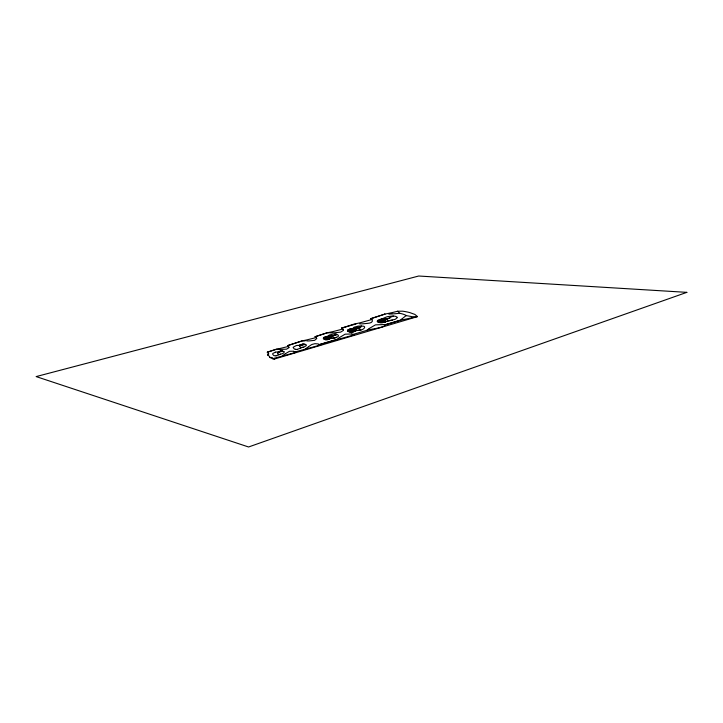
<?xml version="1.0" encoding="UTF-8"?>
<svg xmlns="http://www.w3.org/2000/svg" width="723" height="723" viewBox="0 0 723 723"><rect width="100%" height="100%" fill="white"/><g stroke="black" fill="none" stroke-linecap="round" stroke-linejoin="round"><path stroke-width="1.08" d="M343.371 330.031L343.344 330.284A21.518 4.365 -8 0 1 343.28 330.483L340.641 332.128L334.695 332.77A29.815 5.938 -7.6 0 1 333.258 332.797L331.215 332.824M316.692 338.572L314.632 340.352L309.019 340.94A30.312 6.173 -7.9 0 1 308.143 340.94L306.751 340.94M382.603 322.548C374.342 322.178 384.609 317.406 387.673 316.62C390.791 316.249 395.092 315.138 397.424 317.397A15.644 3.082 -7.2 0 1 397.397 317.578L395.327 319.268A13.972 2.756 -7.2 0 1 395.129 319.358L388.531 320.732M350.176 328.929A3.479 0.705 -7.6 0 1 352.652 328.576L354.116 327.176L357.912 326.236M299.756 346.407L300.795 348.016L302.196 347.248M323.253 338.337L323.678 337.433L325.63 336.665A2.937 0.606 -7.9 0 1 327.935 336.358L329.137 335.12L332.2 334.279A3.823 0.786 -7.8 0 1 332.842 334.198C336.34 332.978 341.166 335.987 336.692 337.234M381.509 320.922L381.527 320.813A11.939 2.377 -7.1 0 1 382.033 320.135L384.799 318.997A3.986 0.786 -7.2 0 1 386.796 318.626A3.669 0.723 -7.2 0 1 387.627 318.545M386.172 318.816L383.244 320.072A11.984 2.386 -7.1 0 0 382.801 320.641L382.783 320.759A11.92 2.368 -7.1 0 1 383.307 319.973L386.073 318.834A4.004 0.795 -7.2 0 1 388.061 318.463A3.66 0.723 -7.2 0 1 388.902 318.382M380.253 320.976L380.235 321.084A13.475 2.675 -7.1 0 0 380.569 321.69L382.078 322.205M378.96 321.139L378.942 321.247A13.484 2.684 -7.1 0 0 379.223 321.871L379.846 322.178M288.974 347.555L288.676 346.525A28.586 6.037 -8.8 0 0 287.492 345.666L302.313 340.831A44.817 8.902 -8.3 0 0 306.335 340.018L314.785 337.93A8.342 1.708 -8.1 0 0 316.114 337.433M293.24 347.203L296.276 345.567A2.702 0.569 -8.3 0 1 296.611 345.513A3.922 0.831 -8.3 0 1 299.268 345.413M351.658 330.23L354.171 328.531L359.702 327.727M334.641 335.4L335.083 334.749A13.52 2.802 -7.6 0 1 335.183 334.659L335.499 334.406A7.998 1.654 -7.7 0 1 336.041 334.143M329.209 336.258L329.236 336.249A3.1 0.642 -7.9 0 0 328.893 336.322L326.407 337.478A11.451 2.386 -7.8 0 0 326.1 337.894L326.064 338.002A14.144 2.946 -7.8 0 0 326.281 338.671L327.257 339.132M331.071 336.023A2.675 0.551 -7.9 0 0 330.556 336.059L330.519 336.059A3.154 0.651 -7.9 0 0 330.122 336.15L327.636 337.298A11.46 2.386 -7.8 0 0 327.329 337.722L327.293 337.822A14.062 2.928 -7.7 0 0 327.519 338.5L328.441 338.97A6.046 1.265 -7.8 0 0 329.354 339.114M324.826 338.174L324.862 338.075A11.469 2.395 -7.8 0 1 325.178 337.641L327.754 336.475A2.648 0.551 -7.9 0 1 328.694 336.303L329.173 336.177M326.172 337.876L326.136 337.984A14.153 2.955 -7.8 0 0 326.344 338.653L327.094 339.087A4.962 1.039 -7.9 0 0 328.739 339.331M328.594 337.632L328.685 337.424A11.261 2.35 -7.8 0 1 328.938 337.108L331.432 335.96A2.955 0.615 -7.8 0 1 331.694 335.906L331.812 335.879A2.72 0.56 -7.9 0 1 332.3 335.852L333.005 335.644M288.929 347.727L286.507 349.173L280.687 349.408M272.661 358.59L269.661 357.451A39.024 8.477 -9.2 0 0 267.7 355.074L268.206 352.851A26.859 5.748 -9 0 0 267.266 352.218L276.403 349.218A45.558 9.218 -8.6 0 0 279.277 348.649L287.871 346.57A7.14 1.5 -8.5 0 0 288.17 346.471L288.513 346.344M389.652 318.274L389.851 317.858A13.864 2.729 -7 0 1 390.682 317.171L393.339 316.087M272.698 353.547L275.391 352.182M277.903 353.014L279.44 351.74A6.751 1.455 -8.5 0 1 279.702 351.577L282.151 350.998L284.139 351.595M359.756 330.059L358.563 330.185M359.683 330.131L359.629 330.176A10.131 2.07 -7.6 0 1 359.476 330.312L356.448 330.538L357.054 330.438M282.738 351.405L281.744 351.505M301.699 345.079L301.997 344.853A5.115 1.085 -8.2 0 1 303.389 344.184A5.106 1.085 -8.2 0 0 302.042 344.844M325.169 337.65L327.664 336.493A2.612 0.542 -7.9 0 1 328.694 336.303L328.793 336.285A2.512 0.524 -7.9 0 1 329.833 336.195L329.905 336.186M330.619 338.518L330.031 338.201A13.276 2.765 -7.7 0 1 329.778 337.361A11.505 2.395 -7.7 0 1 330.077 336.954L332.562 335.806A3.154 0.66 -7.8 0 1 332.914 335.725L333.041 335.707A2.747 0.569 -7.8 0 1 333.529 335.68M326.489 337.451L328.983 336.303M327.718 337.279L330.492 336.068M330.158 336.936L332.408 335.852M280.678 351.541L280.614 351.559A4.853 1.039 -8.5 0 1 281.753 350.998A3.995 0.859 -8.5 0 0 280.967 351.351M402.295 318.635L405.115 316.376A33.457 6.652 -6.6 0 1 406.344 315.617L414.46 317.099L417.388 316.638M402.214 318.707L400.515 320.117L384.916 324.817A11.378 2.323 -7.3 0 0 383.958 324.537L375.436 324.871L369.191 328.513M306.172 344.735L304.148 344.175A5.82 1.229 -8.2 0 0 303.145 344.69L301.925 344.871M334.74 335.391L336.068 335.3A2.549 0.524 -7.8 0 0 333.791 335.635L331.486 336.665A12.445 2.594 -7.7 0 0 331.622 338.183L331.044 338.337A2.946 0.615 -7.8 0 0 333.204 338.328A2.359 0.497 -7.8 0 0 333.61 338.237M368.974 328.685L366.977 330.23M304.817 344.229A6.878 1.455 -8.1 0 0 304.32 344.519L303.036 344.835M349.525 329.932L352.137 328.793A3.154 0.642 -7.6 0 1 353.538 328.531A3 0.606 -7.6 0 1 354.586 328.432A3.172 0.642 -7.5 0 1 356.05 328.188A3.019 0.615 -7.5 0 1 357.108 328.088A3.217 0.651 -7.5 0 1 358.554 327.853A3.091 0.633 -7.5 0 1 359.611 327.754L360.84 327.573A3.037 0.615 -7.5 0 0 359.792 327.691A3.263 0.66 -7.5 0 0 358.382 327.953L355.77 329.092A12.246 2.503 -7.4 0 0 356.105 330.637M301.853 345.007L300.705 345.061L302.81 344.22M349.607 329.914L352.237 328.775A3.181 0.642 -7.6 0 1 353.538 328.531L354.035 328.387M350.872 329.742L353.493 328.604M339.629 337.442L345.133 334.18L351.758 333.972M339.412 337.605L337.243 339.195L319.123 344.663A11.152 2.386 -8.2 0 0 318.012 343.913L314.948 343.678L312.047 344.428A13.385 2.865 -8 0 0 311.161 344.898L308.531 346.715M308.152 346.995L305.693 348.712M285.368 353.719L289.516 351.288L293.366 351.215M305.468 344.374L304.889 344.573M285.061 353.945L282.422 355.734M380.75 320.298L383.515 319.15A3.94 0.777 -7.2 0 1 385.513 318.789L385.558 318.78A3.624 0.714 -7.2 0 1 386.344 318.707M379.557 320.443L382.34 319.295A3.958 0.786 -7.2 0 1 384.293 318.942M331.658 336.484L333.023 335.852M300.813 348.043L297.361 349.326M276.15 355.843L280.506 354.089M354.351 330.538L355.445 330.953L354.415 330.519A13.249 2.711 -7.4 0 1 354.116 329.787A11.622 2.377 -7.4 0 1 354.532 329.254L357.144 328.115M386.218 321.563L386.669 321.346A5.359 1.066 -7.2 0 0 387.166 321.12A8.622 1.717 -7.3 0 0 387.582 320.885L388.332 320.804M386.48 321.446L385.748 321.139A12.345 2.449 -7 0 1 385.847 319.656L388.585 318.518A4.645 0.922 -7.1 0 1 389.652 318.292M389.055 318.319L389.67 318.165M380.235 319.43A4.311 0.85 -7.2 0 1 383.073 318.988L384.835 318.753A4.338 0.859 -7.2 0 1 385.811 318.644L385.278 318.771M333.692 335.617L334.288 335.463A13.357 2.765 -7.7 0 1 335.219 334.55M386.525 318.626L387.067 318.491M387.808 318.463L388.341 318.328M354.08 331.541L352.11 331.062L351.613 330.14A11.577 2.368 -7.5 0 1 352.038 329.589L355.3 328.215M331.251 335.951L331.785 335.879A3.19 0.66 -7.8 0 0 331.342 335.978L328.866 337.126A11.451 2.386 -7.8 0 0 328.558 337.551L328.522 337.65A13.9 2.901 -7.7 0 0 328.739 338.319L329.688 338.789M272.933 358.689L274.83 358.753L272.716 358.707M304.166 346.968L306.163 345.711A13.466 2.856 -8.4 0 0 306.227 345.332M357.587 328.197L355.96 328.992A12.3 2.512 -7.4 0 0 356.15 330.619M316.683 338.463L316.258 337.578A30.764 6.362 -8.4 0 0 315.029 336.746L327.167 332.779A44.564 8.676 -8 0 0 332.417 331.712L340.623 329.634A9.019 1.808 -7.8 0 0 342.693 328.811M359.665 323.913L360.687 323.886A31.044 6.01 -7.3 0 0 362.829 323.805C366.697 323.289 373.782 323.787 372.2 319.629A35.3 6.968 -7.7 0 0 370.736 318.707L384.826 314.098M267.257 352.209L276.394 349.254L280.325 349.39M287.483 345.666L302.304 340.858L305.106 340.922M315.02 336.746L327.176 332.806L329.345 332.824M370.736 318.707L384.853 314.134M319.123 344.663L354.406 334.785A2.205 0.461 -7.6 0 0 354.288 334.622L354.18 334.577A2.991 0.624 -7.6 0 0 353.014 334.505M385.052 324.844L401.617 319.964A61.202 11.577 -7.2 0 0 409.887 318.21L414.46 317.099M274.098 359.132L417.207 316.71M417.451 316.557L414.875 314.424L409.805 312.607A88.45 17.831 -7.8 0 0 402.738 311.188L397.65 311.233L393.448 312.291A46.597 8.586 -7.4 0 1 385.748 313.927L384.835 314.098M383.624 319.141L380.84 320.28A11.957 2.377 -7.1 0 0 380.181 320.994L380.153 321.102A13.457 2.675 -7.1 0 0 380.506 321.708L381.834 322.169A5.016 1.003 -7.2 0 0 384.021 322.304M384.898 318.979L381.97 320.235A11.975 2.377 -7.1 0 0 381.527 320.813A13.339 2.648 -7.1 0 0 381.789 321.536L383.317 322.051A5.63 1.121 -7.2 0 0 384.672 322.142A5.712 1.139 -7.2 0 1 383.362 322.042M301.645 347.411C302.756 347.447 304.41 346.941 303.253 347.139M387.438 318.662L384.573 319.81A11.93 2.368 -7.1 0 0 384.003 320.506A13.195 2.621 -7 0 0 384.229 321.12L385.883 321.717L384.284 321.102M358.355 327.926A3.019 0.615 -7.5 0 0 357.307 328.025A3.181 0.651 -7.5 0 0 355.897 328.287A2.991 0.606 -7.6 0 0 354.794 328.359A3.172 0.642 -7.6 0 0 353.393 328.622L350.782 329.76A11.595 2.368 -7.5 0 0 350.357 330.312L350.33 330.42A13.773 2.811 -7.4 0 0 350.664 331.098L351.577 331.514M354.65 328.45L352.038 329.589A11.658 2.386 -7.5 0 0 351.685 330.122L351.613 330.176A13.791 2.82 -7.4 0 0 351.821 330.845L353.041 331.387A5.739 1.175 -7.5 0 0 354.18 331.514M350.971 328.947L348.061 330.294L348.052 331.324A13.565 2.775 -7.5 0 1 348.17 330.203L351.197 328.82A3.868 0.786 -7.6 0 1 352.137 328.613M355.897 328.287C352.725 327.953 352.318 331.541 354.55 331.224A6.155 1.265 -7.5 0 1 354.36 331.197L353.131 330.655A13.692 2.802 -7.4 0 1 352.905 330.059L352.941 329.95A11.568 2.359 -7.4 0 1 353.285 329.426L357.912 327.862M349.932 328.983L347.862 329.805L347.438 330.754M279.385 351.866L280.298 351.767M280.56 351.685L281.771 351.396A5.811 1.247 -8.5 0 1 282.458 351.007A4.79 1.03 -8.5 0 0 282.124 351.179M332.896 338.075L332.002 338.12M304.238 344.654L304.772 344.582M334.134 337.903L333.195 337.984M335.427 337.713L334.821 337.786M358.346 330.266L357.252 330.366M359.448 330.321C362.91 330.465 368.07 325.838 361.627 326.055A5.802 1.175 -7.5 0 0 358.12 326.19M360.894 329.914L359.837 330.013M390.953 320.47L389.887 320.56M357.822 327.881L357.307 328.007A3.181 0.651 -7.5 0 0 355.996 328.269L353.249 329.516A11.658 2.377 -7.4 0 0 352.941 329.95L352.851 330.059A13.683 2.793 -7.4 0 0 353.068 330.673L354.306 331.206A6.516 1.338 -7.5 0 0 354.505 331.242L354.803 331.27M356.566 328.043L355.96 328.206A3.154 0.642 -7.5 0 0 354.74 328.432M383.931 318.888L384.681 318.771M383.841 319.015L383.759 319.024A3.633 0.714 -7.2 0 0 382.928 319.114L382.801 319.132A3.931 0.777 -7.2 0 0 381.048 319.458L378.165 320.632A11.966 2.377 -7.1 0 0 377.623 321.22A14.216 2.829 -7.1 0 0 377.668 321.78L377.939 321.997M327.528 339.593L325.856 339.665A4.275 0.895 -7.9 0 1 325.359 339.611A4.103 0.859 -7.9 0 0 326.028 339.683A2.259 0.47 -7.9 0 0 327.582 339.593A2.892 0.606 -7.9 0 0 329.616 338.933M391.062 320.406L392.435 320.226M327.6 336.457L327.528 336.466A2.594 0.542 -7.9 0 0 326.516 336.647L323.922 337.831A11.27 2.35 -7.8 0 0 323.66 338.156A14.812 3.091 -7.8 0 0 323.588 338.68M275.879 355.879L273.963 355.635L272.716 354.433M389.507 320.813L389.426 320.822A4.139 0.822 -7.1 0 1 387.591 320.876L387.636 320.876M281.292 351.017L281.337 351.007A2.856 0.615 -8.5 0 1 281.898 351.007M355.463 330.953A6.272 1.283 -7.6 0 0 356.249 330.528L356.078 330.339M330.98 338.337L330.827 338.391A5.359 1.121 -7.9 0 1 330.158 338.735M294.406 352.173L296.331 352.273L272.634 358.68A11.713 2.567 -8.8 0 0 272.092 357.659M392.417 313.872L392.652 313.863A17.641 3.353 -7 0 0 399.638 313.276L397.65 311.233M391.956 313.899L391.26 313.936M390.791 313.954L389.86 313.99M389.39 314.008L388.685 314.035M356.023 323.976L341.545 328.125L354.406 323.994A45.16 8.577 -7.7 0 0 359.973 322.829L370.953 319.783A8.107 1.582 -7.4 0 0 371.794 319.286M330.745 332.824L330.284 332.824M304.148 344.175L303.57 344.193A3.19 0.678 -8.2 0 0 302.937 344.211M331.884 338.165L331.342 337.56M383.362 322.042L381.852 321.518M380.813 322.368A4.528 0.904 -7.2 0 0 383.416 322.431A4.492 0.895 -7.2 0 1 380.768 322.377L380.099 322.223M380.696 322.413L379.286 321.852A13.511 2.684 -7.1 0 1 378.942 321.247L378.888 321.139A12.011 2.386 -7.1 0 1 379.485 320.452L382.232 319.313A3.967 0.786 -7.2 0 1 384.22 318.951A3.814 0.759 -7.2 0 1 385.052 318.861M351.83 331.55L350.718 331.08M350.565 331.721L349.453 331.261A13.8 2.82 -7.5 0 1 349.073 330.583L349.092 330.483A11.64 2.377 -7.5 0 1 349.534 329.923M329.733 338.771L328.893 338.382M279.015 354.776L278.753 354.677A16.647 3.606 -8.4 0 1 277.984 353.005M330.655 338.491L330.086 338.183A12.779 2.666 -7.7 0 1 330.149 336.936M349.399 331.27L351.785 331.875A3.29 0.678 -7.6 0 0 352.941 331.839M382.955 321.283L384.6 321.88A6.778 1.347 -7.1 0 0 385.205 321.943L385.232 321.934A6.787 1.356 -7.1 0 1 384.645 321.871L383.127 321.355A13.321 2.648 -7.1 0 1 382.801 320.66M351.884 330.827L353.095 331.369A5.82 1.193 -7.5 0 0 354.216 331.496M327.573 338.481L328.495 338.951A6.155 1.283 -7.8 0 0 329.381 339.105M325.106 338.834L326.019 339.313A6.254 1.31 -7.9 0 0 326.362 339.394L327.727 339.494A2.63 0.551 -7.9 0 0 328.188 339.476L325.043 338.852A14.171 2.955 -7.8 0 1 324.835 338.165M323.741 338.888L323.75 338.897A13.854 2.892 -7.8 0 1 323.868 337.921L326.525 336.647A2.603 0.542 -7.9 0 1 328.667 336.367M347.844 331.116L347.853 331.116A14.587 2.982 -7.5 0 1 347.853 330.565A11.505 2.35 -7.5 0 1 348.242 330.113L350.872 328.956A3.154 0.642 -7.6 0 1 352.273 328.703A2.973 0.606 -7.6 0 1 353.321 328.604M377.153 321.401L377.65 320.388L380.135 319.458A4.546 0.904 -7.2 0 1 382.25 319.069A4.329 0.859 -7.2 0 1 383.073 318.979M268.495 353.204L268.64 353.565A20.389 4.365 -9 0 1 268.594 354.207M343.335 329.76L342.874 329.001A33.177 6.724 -8.1 0 0 341.563 328.152M293.231 347.627L294.098 348.757A20.117 4.293 -8.1 0 0 294.388 348.938L295.02 349.209A7.989 1.708 -8.3 0 0 295.183 349.254M269.769 357.379A3.181 0.696 -8.7 0 1 271.631 357.65M268.477 354.342A8.893 1.907 -8.8 0 1 267.763 355.065M293.61 351.306A11.505 2.494 -8.5 0 1 294.288 352.146L320.913 344.898L320.009 344.672A4.6 0.985 -8.1 0 0 319.223 344.69M385.052 324.853A3.145 0.642 -7.2 0 1 385.775 324.925C382.187 328.278 372.643 328.567 367.103 330.257L352.914 334.478A11.469 2.395 -7.7 0 0 351.83 333.99M331.369 337.487A11.423 2.377 -7.7 0 1 331.604 336.493M406.353 315.617A54.758 10.899 -7.6 0 0 405.476 315.111A65.296 13.041 -7.7 0 0 399.611 313.24M361.599 326.055A9.507 1.925 -7.4 0 0 359.927 326.886A14.749 2.991 -7.3 0 0 359.132 327.7L358.463 327.871A3.19 0.651 -7.5 0 0 357.234 328.097L354.622 329.236A11.758 2.404 -7.4 0 0 354.189 329.778M380.235 322.657A6.136 1.22 -7.2 0 1 378.409 322.232M382.738 322.539A3.66 0.732 -7.2 0 1 380.343 322.621A4.013 0.804 -7.2 0 0 381.283 322.648A3.208 0.642 -7.2 0 0 382.738 322.53A4.528 0.904 -7.2 0 0 386.046 321.572M302.801 344.211A2.16 0.452 -8.2 0 0 300.94 344.573A3.199 0.678 -8.2 0 0 300.199 344.871A3.1 0.651 -8.2 0 0 299.693 345.106M299.611 345.151A5.974 1.265 -8.2 0 0 299.34 345.386L300.651 345.187A14.731 3.136 -8.1 0 0 299.837 346.398M297.144 349.399A3.208 0.687 -8.3 0 1 295.318 349.227M349.905 332.02A6.597 1.356 -7.6 0 1 348.432 331.559M349.986 332.002A4.022 0.822 -7.6 0 0 350.782 332.056A2.63 0.542 -7.6 0 0 352.381 331.938M352.3 331.965A3.226 0.66 -7.6 0 1 350.04 331.984M354.876 331.161A3.552 0.732 -7.6 0 1 352.408 331.956M336.584 337.243A6.869 1.428 -7.9 0 1 333.719 338.265M325.287 339.629A7.067 1.473 -7.9 0 1 324.076 339.141M280.66 354.098A2.088 0.452 -8.6 0 0 282.169 353.701L283.759 352.969A8.757 1.898 -8.4 0 1 283.805 352.842L283.958 352.562A24.808 5.323 -8.8 0 0 284.121 352.182M278.436 351.812A2.702 0.578 -8.5 0 1 278.879 351.586A2.729 0.587 -8.5 0 1 279.539 351.315L281.166 351.017L279.792 351.523A6.489 1.392 -8.5 0 0 279.44 351.74L278.111 352.065A5.477 1.175 -8.5 0 1 278.4 351.83M275.553 352.128A3.624 0.777 -8.6 0 1 278.03 352.092M382.928 319.114A3.949 0.786 -7.2 0 0 380.949 319.476L378.102 320.732A13.303 2.648 -7.1 0 0 377.948 321.997M389.336 318.31A4.022 0.795 -7.1 0 0 387.338 318.671L384.509 319.909A12.002 2.386 -7.1 0 0 384.076 320.479M352.951 331.848A4.293 0.877 -7.6 0 1 350.628 331.703M356.195 330.294A12.824 2.612 -7.4 0 1 355.942 328.875M353.547 331.703A4.916 1.012 -7.5 0 1 351.613 331.505M686.85 292.354L248.576 446.986L36.15 376.584L418.716 276.014L686.85 292.354"/></g></svg>
